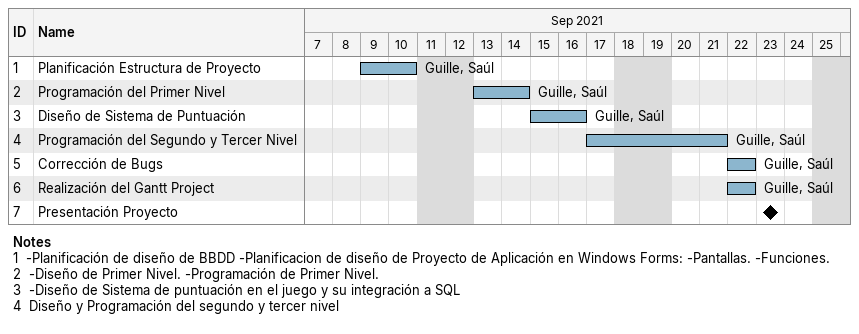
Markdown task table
| ID | Task | Start | Finish | Resources |
|---|---|---|---|---|
| 1 | Planificación Estructura de Proyecto | 2021-09-09 | 2021-09-10 | Guille, Saúl |
| 2 | Programación del Primer Nivel | 2021-09-13 | 2021-09-14 | Guille, Saúl |
| 3 | Diseño de Sistema de Puntuación | 2021-09-15 | 2021-09-16 | Guille, Saúl |
| 4 | Programación del Segundo y Tercer Nivel | 2021-09-17 | 2021-09-21 | Guille, Saúl |
| 5 | Corrección de Bugs | 2021-09-22 | 2021-09-22 | Guille, Saúl |
| 6 | Realización del Gantt Project | 2021-09-22 | 2021-09-22 | Guille, Saúl |
| 7 | Presentación Proyecto (milestone) | 2021-09-23 | 2021-09-23 |  |

Notes
- 1: -Planificación de diseño de BBDD -Planificacion de diseño de Proyecto de Aplicación en Windows Forms: -Pantallas. -Funciones.
- 2: -Diseño de Primer Nivel. -Programación de Primer Nivel.
- 3: -Diseño de Sistema de puntuación en el juego y su integración a SQL
- 4: Diseño y Programación del segundo y tercer nivel
